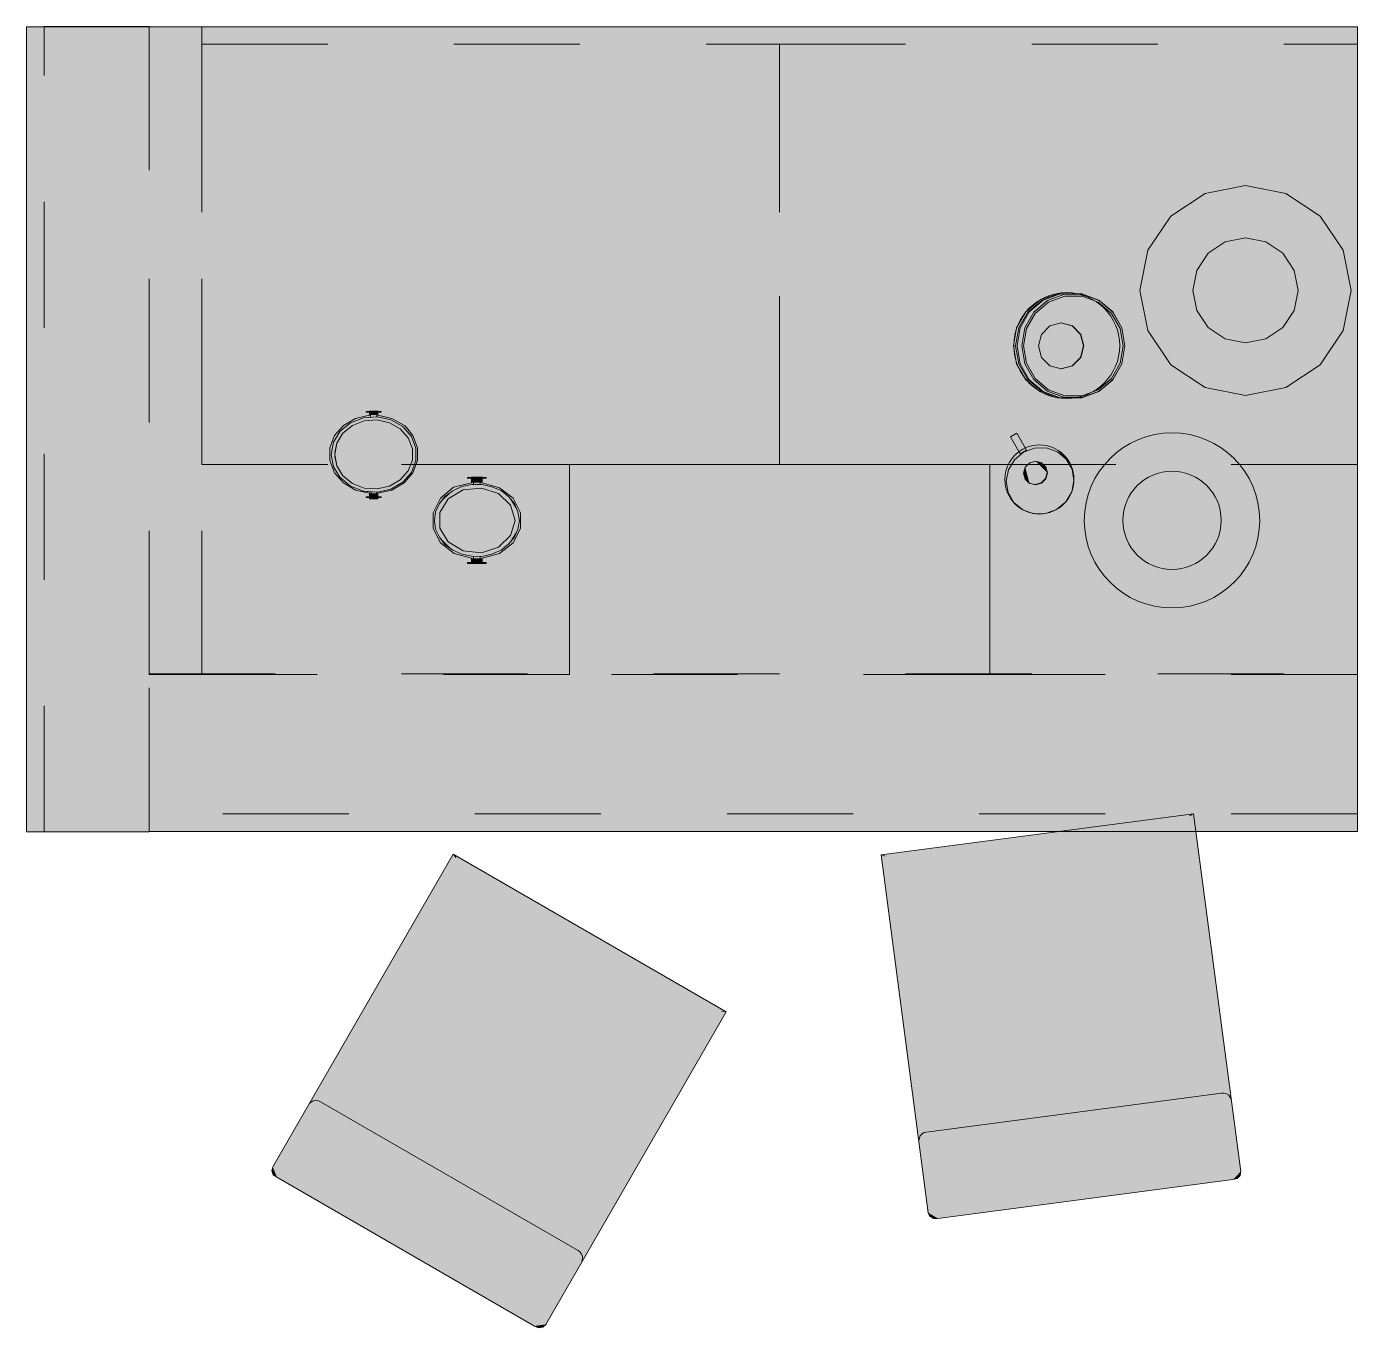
# Model space of a CAD drawing. Header units: inches. Extents: x 99 to 12024, y -5408 to 2559.
# Drawn here: x 9207.8 to 9283.8, y -4541 to -4466.5 of the extents above; entities that cross this region are included whole.
import ezdxf

# ---------------------------------------------------------------- set-up
doc = ezdxf.new("R2010")
doc.units = ezdxf.units.IN
doc.header["$LTSCALE"] = 96
doc.header["$MEASUREMENT"] = 0
doc.linetypes.add('Dot', pattern=[0.15, 0.075, -0.075])
for name, color, linetype, lineweight, true_color in [('Cabinets_  Base', 7, 'Dot', 5, 0xd4b6b5), ('Cabinets_ Countertops', 7, 'Continuous', 5, 0x804040), ('CAD_  Default', 7, 'Continuous', 18, 0x000000), ('Furniture_ Interior', 7, 'Continuous', 25, 0x8080c0)]:
    doc.layers.add(name, color=color, linetype=linetype, lineweight=lineweight, true_color=true_color)

# ---------------------------------------------------------------- blocks, each defined once
blk = doc.blocks.new('Kitchen Items_Dinnerware_Dishes_Salad Server')
at = {"layer": 'Furniture_ Interior', "color": 163, "lineweight": 0, "true_color": 0x8080c0, "transparency": 33554687}
for points in [[(-5.543, 3.704), (-6, 6), (-5.543, 8.296), (-4.243, 10.243), (-2.296, 11.543), (0, 12), (2.296, 11.543), (4.243, 10.243), (5.543, 8.296), (6, 6), (5.543, 3.704), (4.243, 1.757), (2.296, 0.457), (0, 0), (-2.296, 0.457), (-4.243, 1.757)], [(-2.772, 4.852), (-3, 6), (-2.772, 7.148), (-2.121, 8.121), (-1.148, 8.772), (0, 9), (1.148, 8.772), (2.121, 8.121), (2.772, 7.148), (3, 6), (2.772, 4.852), (2.121, 3.879), (1.148, 3.228), (0, 3), (-1.148, 3.228), (-2.121, 3.879)]]:
    blk.add_lwpolyline(points, close=True, dxfattribs=at)
at = {"layer": 'Furniture_ Interior', "color": 7, "lineweight": 0, "true_color": 0xffffff, "transparency": 33554687}
for points in [[(-4.243, 10.243), (-2.296, 11.543), (-4.243, 10.243), (-5.543, 8.296)], [(-5.543, 8.296), (-2.296, 11.543), (-5.543, 8.296), (4.243, 1.757)], [(0, 12), (2.296, 11.543), (0, 12), (-2.296, 11.543)], [(-2.296, 11.543), (2.296, 11.543), (-2.296, 11.543), (4.243, 10.243)], [(-2.296, 11.543), (4.243, 10.243), (-2.296, 11.543), (4.243, 1.757)], [(4.243, 10.243), (5.543, 8.296), (4.243, 10.243), (4.243, 1.757)], [(-3, 6), (-2.121, 8.121), (-3, 6), (0, 9)], [(0, 9), (1.148, 3.228), (0, 9), (-3, 6)], [(-2.121, 8.121), (-1.148, 8.772), (-2.121, 8.121), (0, 9)], [(0, 9), (1.148, 8.772), (0, 9), (2.121, 8.121)], [(2.121, 8.121), (1.148, 3.228), (2.121, 8.121), (0, 9)], [(-6, 6), (-5.543, 8.296), (-6, 6), (-5.543, 3.704)], [(-5.543, 3.704), (-5.543, 8.296), (-5.543, 3.704), (-4.243, 1.757)], [(-4.243, 1.757), (-5.543, 8.296), (-4.243, 1.757), (4.243, 1.757)], [(-3, 6), (-2.772, 7.148), (-3, 6), (-2.121, 8.121)], [(2.772, 4.852), (1.148, 3.228), (2.772, 4.852), (2.121, 8.121)], [(2.121, 8.121), (2.772, 7.148), (2.121, 8.121), (2.772, 4.852)], [(5.543, 8.296), (5.543, 3.704), (5.543, 8.296), (4.243, 1.757)], [(6, 6), (5.543, 3.704), (6, 6), (5.543, 8.296)], [(3, 6), (2.772, 4.852), (3, 6), (2.772, 7.148)], [(-3, 6), (-1.148, 3.228), (-3, 6), (-2.772, 4.852)], [(1.148, 3.228), (-1.148, 3.228), (1.148, 3.228), (-3, 6)], [(-2.772, 4.852), (-1.148, 3.228), (-2.772, 4.852), (-2.121, 3.879)], [(2.121, 3.879), (1.148, 3.228), (2.121, 3.879), (2.772, 4.852)], [(1.148, 3.228), (0, 3), (1.148, 3.228), (-1.148, 3.228)], [(4.243, 1.757), (0, 0), (4.243, 1.757), (-4.243, 1.757)], [(-4.243, 1.757), (0, 0), (-4.243, 1.757), (-2.296, 0.457)], [(2.296, 0.457), (0, 0), (2.296, 0.457), (4.243, 1.757)]]:
    blk.add_solid(points, dxfattribs=at)
blk = doc.blocks.new('Kitchen Items_Glassware_Stacked Cups')
at = {"layer": 'Furniture_ Interior', "color": 163, "lineweight": 0, "true_color": 0x8080c0, "transparency": 33554687}
for points in [[(-1.221, 1.299), (-1.335, 1.966), (-1.221, 2.632), (-0.892, 3.218), (-0.388, 3.653), (0.231, 3.884), (0.889, 3.884), (1.507, 3.653), (2.011, 3.218), (2.34, 2.632), (2.455, 1.966), (2.34, 1.299), (2.011, 0.713), (1.507, 0.278), (0.889, 0.047), (0.231, 0.047), (-0.388, 0.278), (-0.892, 0.713)], [(-0.624, 1.966), (-0.534, 2.309), (-0.29, 2.56), (0.044, 2.652), (0.378, 2.56), (0.623, 2.309), (0.712, 1.966), (0.623, 1.622), (0.378, 1.371), (0.044, 1.279), (-0.29, 1.371), (-0.534, 1.622)], [(-1.351, 2.175), (-1.351, 1.757), (-2.455, 1.757), (-2.455, 2.175)]]:
    blk.add_lwpolyline(points, close=True, dxfattribs=at)
blk.add_lwpolyline([(0.035, 2.65), (0.361, 2.56), (0.605, 2.309), (0.694, 1.966), (0.605, 1.622), (0.361, 1.371), (0.035, 1.281)], dxfattribs=at)
blk.add_circle((0.474, 1.974), 1.974, dxfattribs=at)
at = {"layer": 'Furniture_ Interior', "color": 7, "lineweight": 0, "true_color": 0xffffff, "transparency": 33554687}
for points in [[(0.474, 3.949), (-1.382, 2.65), (-1.501, 1.974), (-1.471, 2.317)], [(0.474, 3.949), (-1.501, 1.974), (-1.382, 1.299), (-1.471, 1.632)], [(0.474, 3.949), (-1.039, 3.244), (-1.382, 2.65), (-1.236, 2.962)], [(0.474, 3.949), (-1.382, 1.299), (-1.039, 0.705), (-1.236, 0.987)], [(0.474, 3.949), (-0.513, 3.684), (-1.039, 3.244), (-0.795, 3.487)], [(0.474, 3.949), (-1.039, 0.705), (-0.513, 0.265), (-0.795, 0.462)], [(0.474, 3.949), (0.131, 3.919), (-0.513, 3.684), (-0.201, 3.83)], [(0.474, 3.949), (-0.513, 0.265), (0.131, 0.03), (-0.201, 0.119)], [(0.231, 3.884), (0.889, 3.884), (0.231, 3.884), (-0.388, 3.653)], [(-0.388, 3.653), (0.889, 3.884), (-0.388, 3.653), (1.507, 3.653)], [(0.474, 3.949), (0.131, 0.03), (0.817, 0.03), (0.474, 0)], [(0.474, 3.949), (0.817, 0.03), (1.461, 0.265), (1.149, 0.119)], [(0.474, 3.949), (1.461, 0.265), (1.986, 0.705), (1.743, 0.462)], [(0.474, 3.949), (1.986, 0.705), (2.329, 1.299), (2.184, 0.987)], [(0.474, 3.949), (2.329, 1.299), (2.448, 1.974), (2.418, 1.632)], [(0.474, 3.949), (2.448, 1.974), (2.329, 2.65), (2.418, 2.317)], [(0.474, 3.949), (2.329, 2.65), (1.986, 3.244), (2.184, 2.962)], [(0.474, 3.949), (1.986, 3.244), (1.461, 3.684), (1.743, 3.487)], [(0.474, 3.949), (1.461, 3.684), (0.817, 3.919), (1.149, 3.83)], [(-1.221, 2.632), (-0.892, 3.218), (-1.221, 2.632), (2.34, 2.632)], [(-0.892, 3.218), (-0.388, 3.653), (-0.892, 3.218), (1.507, 3.653)], [(1.507, 3.653), (2.011, 3.218), (1.507, 3.653), (-0.892, 3.218)], [(-0.892, 3.218), (2.011, 3.218), (-0.892, 3.218), (2.34, 2.632)], [(-1.221, 2.632), (2.455, 1.966), (-1.221, 2.632), (-1.335, 1.966)], [(2.34, 2.632), (2.455, 1.966), (2.34, 2.632), (-1.221, 2.632)], [(-0.534, 2.309), (0.712, 1.966), (-0.534, 2.309), (-0.624, 1.966)], [(-0.29, 2.56), (0.378, 2.56), (-0.29, 2.56), (-0.534, 2.309)], [(-0.534, 2.309), (0.378, 2.56), (-0.534, 2.309), (0.623, 2.309)], [(0.623, 2.309), (0.712, 1.966), (0.623, 2.309), (-0.534, 2.309)], [(0.044, 2.652), (0.378, 2.56), (0.044, 2.652), (-0.29, 2.56)], [(-1.351, 1.757), (-2.455, 1.757), (-1.351, 1.757), (-1.351, 2.175)], [(-1.351, 2.175), (-2.455, 1.757), (-1.351, 2.175), (-2.455, 2.175)], [(-1.335, 1.966), (2.455, 1.966), (-1.335, 1.966), (-1.221, 1.299)], [(-1.221, 1.299), (2.455, 1.966), (-1.221, 1.299), (2.34, 1.299)], [(-0.624, 1.966), (0.712, 1.966), (-0.624, 1.966), (-0.534, 1.622)], [(-0.534, 1.622), (0.712, 1.966), (-0.534, 1.622), (0.623, 1.622)], [(0.623, 1.622), (0.378, 1.371), (0.623, 1.622), (-0.534, 1.622)], [(0.378, 1.371), (-0.29, 1.371), (0.378, 1.371), (-0.534, 1.622)], [(-0.892, 0.713), (-1.221, 1.299), (-0.892, 0.713), (2.34, 1.299)], [(2.34, 1.299), (2.011, 0.713), (2.34, 1.299), (-0.892, 0.713)], [(0.044, 1.279), (-0.29, 1.371), (0.044, 1.279), (0.378, 1.371)], [(-0.892, 0.713), (2.011, 0.713), (-0.892, 0.713), (1.507, 0.278)], [(-0.892, 0.713), (1.507, 0.278), (-0.892, 0.713), (-0.388, 0.278)], [(1.507, 0.278), (0.231, 0.047), (1.507, 0.278), (-0.388, 0.278)], [(0.889, 0.047), (0.231, 0.047), (0.889, 0.047), (1.507, 0.278)]]:
    blk.add_solid(points, dxfattribs=at)
blk = doc.blocks.new('Kitchen Items_Dishes_Bowls_Stacked Bowls')
at = {"layer": 'Furniture_ Interior', "color": 163, "lineweight": 0, "true_color": 0x8080c0, "transparency": 33554687}
for points in [[(3.01, 1.986), (3.188, 3.009), (3.01, 4.033), (3.006, 4.04), (2.49, 4.947), (1.7, 5.62), (0.73, 5.978), (-0.691, 5.978), (-1.677, 5.62), (-2.481, 4.947), (-3.006, 4.038), (-3.188, 3.009), (-3.005, 1.978), (-2.483, 1.074), (-1.677, 0.399), (-0.691, 0.041), (0.73, 0.041), (1.7, 0.399), (2.49, 1.072), (3.006, 1.978), (3.01, 1.986), (2.498, 1.086), (1.713, 0.418), (0.751, 0.063), (-0.274, 0.063), (-1.236, 0.418), (-2.021, 1.086), (-2.533, 1.986), (-2.71, 3.009), (-2.533, 4.033), (-2.021, 4.933), (-1.236, 5.601), (-0.274, 5.956), (0.751, 5.956), (1.713, 5.601), (2.498, 4.933), (3.01, 4.033)], [(-0.582, 0.063), (-0.586, 0.063), (-1.564, 0.418), (-2.362, 1.086), (-2.883, 1.989), (-3.063, 3.009), (-2.883, 4.033), (-2.364, 4.931), (-1.564, 5.601), (-0.586, 5.956), (-0.582, 5.956)], [(-0.522, 0.041), (-1.491, 0.399), (-2.282, 1.072), (-2.798, 1.978), (-2.977, 3.009), (-2.798, 4.04), (-2.282, 4.947), (-1.491, 5.62), (-0.522, 5.978)], [(-0.468, 4.324), (0.176, 4.15), (0.651, 3.668), (0.824, 3.009), (0.651, 2.351), (0.176, 1.869), (-0.468, 1.695)]]:
    blk.add_lwpolyline(points, dxfattribs=at)
for points in [[(-2.438, 2.021), (-2.61, 3.009), (-2.438, 3.998), (-1.944, 4.867), (-1.186, 5.512), (-0.256, 5.856), (0.733, 5.856), (1.663, 5.512), (2.421, 4.867), (2.915, 3.998), (3.087, 3.009), (2.915, 2.021), (2.421, 1.152), (1.663, 0.507), (0.733, 0.163), (-0.256, 0.163), (-1.186, 0.507), (-1.944, 1.152)], [(-1.76, 3.009), (-1.586, 3.668), (-1.111, 4.15), (-0.462, 4.326), (0.186, 4.15), (0.661, 3.668), (0.835, 3.009), (0.661, 2.351), (0.186, 1.869), (-0.462, 1.693), (-1.111, 1.869), (-1.586, 2.351)]]:
    blk.add_lwpolyline(points, close=True, dxfattribs=at)
blk.add_circle((-0.139, 3.026), 3.026, dxfattribs=at)
at = {"layer": 'Furniture_ Interior', "color": 7, "lineweight": 0, "true_color": 0xffffff, "transparency": 33554687}
for points in [[(-0.139, 6.051), (-2.982, 4.06), (-3.164, 3.026), (-3.118, 3.551)], [(-0.139, 6.051), (-3.164, 3.026), (-2.982, 1.991), (-3.118, 2.5)], [(-0.139, 6.051), (-2.456, 4.97), (-2.982, 4.06), (-2.759, 4.538)], [(-0.139, 6.051), (-2.982, 1.991), (-2.456, 1.081), (-2.759, 1.513)], [(-0.139, 6.051), (-1.651, 5.646), (-2.456, 4.97), (-2.083, 5.343)], [(-0.139, 6.051), (-2.456, 1.081), (-1.651, 0.405), (-2.083, 0.708)], [(-1.186, 5.512), (2.421, 4.867), (-1.186, 5.512), (-1.944, 4.867)], [(-0.139, 6.051), (-0.664, 6.005), (-1.651, 5.646), (-1.173, 5.869)], [(-0.139, 6.051), (-1.651, 0.405), (-0.664, 0.046), (-1.173, 0.182)], [(-0.256, 5.856), (0.733, 5.856), (-0.256, 5.856), (-1.186, 5.512)], [(-1.186, 5.512), (0.733, 5.856), (-1.186, 5.512), (1.663, 5.512)], [(1.663, 5.512), (2.421, 4.867), (1.663, 5.512), (-1.186, 5.512)], [(-0.139, 6.051), (-0.664, 0.046), (0.387, 0.046), (-0.139, 0)], [(-0.139, 6.051), (0.387, 0.046), (1.374, 0.405), (0.896, 0.182)], [(-0.139, 6.051), (1.374, 0.405), (2.179, 1.081), (1.806, 0.708)], [(-0.139, 6.051), (2.179, 1.081), (2.704, 1.991), (2.482, 1.513)], [(-0.139, 6.051), (2.704, 1.991), (2.887, 3.026), (2.841, 2.5)], [(-0.139, 6.051), (2.887, 3.026), (2.704, 4.06), (2.841, 3.551)], [(-0.139, 6.051), (2.704, 4.06), (2.179, 4.97), (2.482, 4.538)], [(-0.139, 6.051), (2.179, 4.97), (1.374, 5.646), (1.806, 5.343)], [(-0.139, 6.051), (1.374, 5.646), (0.387, 6.005), (0.896, 5.869)], [(-2.438, 3.998), (-1.944, 4.867), (-2.438, 3.998), (2.915, 3.998)], [(-1.944, 4.867), (2.421, 4.867), (-1.944, 4.867), (2.915, 3.998)], [(-2.61, 3.009), (-2.438, 3.998), (-2.61, 3.009), (2.915, 3.998)], [(-2.61, 3.009), (2.915, 3.998), (-2.61, 3.009), (3.087, 3.009)], [(-1.586, 3.668), (-1.111, 4.15), (-1.586, 3.668), (0.661, 3.668)], [(-0.462, 4.326), (0.186, 4.15), (-0.462, 4.326), (-1.111, 4.15)], [(-1.111, 4.15), (0.186, 4.15), (-1.111, 4.15), (0.661, 3.668)], [(-1.586, 3.668), (0.835, 3.009), (-1.586, 3.668), (-1.76, 3.009)], [(0.661, 3.668), (0.835, 3.009), (0.661, 3.668), (-1.586, 3.668)], [(3.087, 3.009), (2.915, 2.021), (3.087, 3.009), (-2.61, 3.009)], [(-2.61, 3.009), (2.915, 2.021), (-2.61, 3.009), (-2.438, 2.021)], [(-1.76, 3.009), (0.835, 3.009), (-1.76, 3.009), (-1.586, 2.351)], [(-1.586, 2.351), (0.835, 3.009), (-1.586, 2.351), (0.661, 2.351)], [(-1.586, 2.351), (0.661, 2.351), (-1.586, 2.351), (-1.111, 1.869)], [(0.661, 2.351), (0.186, 1.869), (0.661, 2.351), (-1.111, 1.869)], [(-2.438, 2.021), (2.915, 2.021), (-2.438, 2.021), (-1.944, 1.152)], [(2.915, 2.021), (2.421, 1.152), (2.915, 2.021), (-1.944, 1.152)], [(-0.462, 1.693), (-1.111, 1.869), (-0.462, 1.693), (0.186, 1.869)], [(2.421, 1.152), (-1.186, 0.507), (2.421, 1.152), (-1.944, 1.152)], [(1.663, 0.507), (-1.186, 0.507), (1.663, 0.507), (2.421, 1.152)], [(-0.256, 0.163), (-1.186, 0.507), (-0.256, 0.163), (0.733, 0.163)], [(0.733, 0.163), (-1.186, 0.507), (0.733, 0.163), (1.663, 0.507)]]:
    blk.add_solid(points, dxfattribs=at)
blk = doc.blocks.new('Kitchen Items_Dishes_Plates_Stacked Plates')
at = {"layer": 'Furniture_ Interior', "color": 163, "lineweight": 0, "true_color": 0x8080c0, "transparency": 33554687}
for radius in [5, 2.805]:
    blk.add_circle((0, 5), radius, dxfattribs=at)
at = {"layer": 'Furniture_ Interior', "color": 7, "lineweight": 0, "true_color": 0xffffff, "transparency": 33554687}
for points in [[(0, 10), (-4.698, 6.71), (-5, 5), (-4.924, 5.868)], [(0, 10), (-5, 5), (-4.698, 3.29), (-4.924, 4.132)], [(0, 10), (-3.83, 8.214), (-4.698, 6.71), (-4.33, 7.5)], [(0, 10), (-4.698, 3.29), (-3.83, 1.786), (-4.33, 2.5)], [(0, 10), (-2.5, 9.33), (-3.83, 8.214), (-3.214, 8.83)], [(0, 10), (-3.83, 1.786), (-2.5, 0.67), (-3.214, 1.17)], [(0, 10), (-0.868, 9.924), (-2.5, 9.33), (-1.71, 9.698)], [(0, 10), (-2.5, 0.67), (-0.868, 0.076), (-1.71, 0.302)], [(0, 10), (-0.868, 0.076), (0.868, 0.076), (0, 0)], [(0, 10), (0.868, 0.076), (2.5, 0.67), (1.71, 0.302)], [(0, 10), (2.5, 0.67), (3.83, 1.786), (3.214, 1.17)], [(0, 10), (3.83, 1.786), (4.698, 3.29), (4.33, 2.5)], [(0, 10), (4.698, 3.29), (5, 5), (4.924, 4.132)], [(0, 10), (5, 5), (4.698, 6.71), (4.924, 5.868)], [(0, 10), (4.698, 6.71), (3.83, 8.214), (4.33, 7.5)], [(0, 10), (3.83, 8.214), (2.5, 9.33), (3.214, 8.83)], [(0, 10), (2.5, 9.33), (0.868, 9.924), (1.71, 9.698)]]:
    blk.add_solid(points, dxfattribs=at)
blk = doc.blocks.new('Kitchen Items_Canisters_Vacuum Canister (short)')
at = {"layer": 'Furniture_ Interior', "color": 163, "lineweight": 0, "true_color": 0x8080c0, "transparency": 33554687}
for p, q in [((-2.266, 3.043), (-2.15, 3.703)), ((-2.15, 2.178), (-2.266, 2.837))]:
    blk.add_line(p, q, dxfattribs=at)
for points in [[(-0.25, 0), (-0.25, 0.364), (-1.068, 0.583), (-1.774, 1.054), (-2.29, 1.728), (-2.562, 2.532), (-2.562, 3.382), (-2.29, 4.187), (-1.774, 4.861), (-1.068, 5.332), (-0.25, 5.55), (-0.25, 5.813), (0.25, 5.813), (0.25, 5.55), (1.068, 5.332), (1.839, 4.826), (2.29, 4.187), (2.562, 3.382), (2.562, 2.532), (2.29, 1.728), (1.774, 1.054), (1.068, 0.583), (0.25, 0.364), (0.25, 0.001)], [(-0.25, 5.793), (-0.25, 5.74), (-0.434, 5.74), (-0.434, 5.793)], [(0.434, 5.792), (0.434, 5.74), (0.25, 5.74), (0.25, 5.792)], [(-1.964, 1.402), (-2.355, 2.127), (-2.491, 2.94), (-2.355, 3.754), (-1.964, 4.479), (-1.359, 5.038), (-0.606, 5.369), (0.213, 5.437), (1.01, 5.234), (1.698, 4.783), (2.203, 4.133), (2.47, 3.353), (2.47, 2.528), (2.203, 1.748), (1.698, 1.097), (1.01, 0.646), (0.213, 0.444), (-0.606, 0.512), (-1.359, 0.843)], [(-1.8, 1.53), (-2.159, 2.195), (-2.283, 2.94), (-2.159, 3.686), (-1.8, 4.351), (-1.245, 4.863), (-0.555, 5.167), (0.196, 5.229), (0.926, 5.043), (1.557, 4.63), (2.02, 4.033), (2.265, 3.318), (2.265, 2.562), (2.02, 1.847), (1.557, 1.251), (0.926, 0.837), (0.196, 0.652), (-0.555, 0.714), (-1.245, 1.018)], [(-0.25, 0.138), (-0.25, 0.088), (-0.441, 0.088), (-0.441, 0.138)], [(0.157, 0.44), (0.186, 0.446)], [(0.44, 0.139), (0.44, 0.09), (0.25, 0.09), (0.25, 0.139)]]:
    blk.add_lwpolyline(points, close=True, dxfattribs=at)
for points in [[(-0.189, 5.403), (-0.189, 5.716), (0.187, 5.716), (0.187, 5.435)], [(-0.398, 0.495), (-0.143, 0.44), (-0.143, 0.135), (0.157, 0.135), (0.157, 0.44)]]:
    blk.add_lwpolyline(points, dxfattribs=at)
at = {"layer": 'Furniture_ Interior', "color": 7, "lineweight": 0, "true_color": 0xffffff, "transparency": 33554687}
for points in [[(-1.068, 5.332), (-0.25, 5.55), (-1.068, 5.332), (1.068, 5.332)], [(-0.25, 5.74), (-0.434, 5.74), (-0.25, 5.74), (-0.25, 5.793)], [(-0.25, 5.793), (-0.434, 5.74), (-0.25, 5.793), (-0.434, 5.793)], [(-0.25, 5.55), (-0.25, 5.813), (-0.25, 5.55), (0.25, 5.813)], [(-0.25, 5.55), (0.25, 5.813), (-0.25, 5.55), (0.25, 5.55)], [(-0.25, 5.55), (0.25, 5.55), (-0.25, 5.55), (1.068, 5.332)], [(0.25, 5.792), (0.434, 5.792), (0.25, 5.792), (0.434, 5.74)], [(0.25, 5.792), (0.434, 5.74), (0.25, 5.792), (0.25, 5.74)], [(-1.774, 4.861), (2.29, 4.187), (-1.774, 4.861), (-2.29, 4.187)], [(-1.964, 4.479), (-1.359, 5.038), (-1.964, 4.479), (1.698, 4.783)], [(1.698, 4.783), (2.203, 4.133), (1.698, 4.783), (-1.964, 4.479)], [(-1.8, 4.351), (-1.245, 4.863), (-1.8, 4.351), (1.557, 4.63)], [(-1.774, 4.861), (-1.068, 5.332), (-1.774, 4.861), (1.068, 5.332)], [(1.068, 5.332), (2.29, 4.187), (1.068, 5.332), (-1.774, 4.861)], [(-0.606, 5.369), (1.01, 5.234), (-0.606, 5.369), (-1.359, 5.038)], [(-1.359, 5.038), (1.01, 5.234), (-1.359, 5.038), (1.698, 4.783)], [(-0.555, 5.167), (0.926, 5.043), (-0.555, 5.167), (-1.245, 4.863)], [(-1.245, 4.863), (0.926, 5.043), (-1.245, 4.863), (1.557, 4.63)], [(0.213, 5.437), (1.01, 5.234), (0.213, 5.437), (-0.606, 5.369)], [(0.196, 5.229), (0.926, 5.043), (0.196, 5.229), (-0.555, 5.167)], [(1.839, 4.826), (2.29, 4.187), (1.839, 4.826), (1.068, 5.332)], [(-2.562, 3.382), (-2.29, 4.187), (-2.562, 3.382), (2.29, 4.187)], [(-2.562, 3.382), (2.29, 4.187), (-2.562, 3.382), (2.562, 3.382)], [(-1.964, 4.479), (2.203, 4.133), (-1.964, 4.479), (-2.355, 3.754)], [(2.203, 4.133), (2.47, 3.353), (2.203, 4.133), (-2.355, 3.754)], [(-1.8, 4.351), (2.02, 4.033), (-1.8, 4.351), (-2.159, 3.686)], [(2.02, 4.033), (2.265, 3.318), (2.02, 4.033), (-2.159, 3.686)], [(1.557, 4.63), (2.02, 4.033), (1.557, 4.63), (-1.8, 4.351)], [(-2.562, 2.532), (-2.562, 3.382), (-2.562, 2.532), (2.562, 3.382)], [(2.562, 3.382), (2.562, 2.532), (2.562, 3.382), (-2.562, 2.532)], [(-2.355, 3.754), (2.47, 3.353), (-2.355, 3.754), (-2.491, 2.94)], [(-2.491, 2.94), (2.47, 3.353), (-2.491, 2.94), (2.47, 2.528)], [(-2.159, 3.686), (2.265, 3.318), (-2.159, 3.686), (-2.283, 2.94)], [(-2.283, 2.94), (2.265, 3.318), (-2.283, 2.94), (2.265, 2.562)], [(-2.562, 2.532), (2.562, 2.532), (-2.562, 2.532), (2.29, 1.728)], [(-2.29, 1.728), (-2.562, 2.532), (-2.29, 1.728), (2.29, 1.728)], [(-2.355, 2.127), (-2.491, 2.94), (-2.355, 2.127), (2.47, 2.528)], [(-2.355, 2.127), (2.47, 2.528), (-2.355, 2.127), (2.203, 1.748)], [(-2.159, 2.195), (-2.283, 2.94), (-2.159, 2.195), (2.265, 2.562)], [(2.265, 2.562), (2.02, 1.847), (2.265, 2.562), (-2.159, 2.195)], [(-1.964, 1.402), (-2.355, 2.127), (-1.964, 1.402), (2.203, 1.748)], [(2.29, 1.728), (1.774, 1.054), (2.29, 1.728), (-2.29, 1.728)], [(-2.29, 1.728), (1.774, 1.054), (-2.29, 1.728), (-1.774, 1.054)], [(-2.159, 2.195), (2.02, 1.847), (-2.159, 2.195), (-1.8, 1.53)], [(2.203, 1.748), (1.698, 1.097), (2.203, 1.748), (-1.964, 1.402)], [(-1.8, 1.53), (2.02, 1.847), (-1.8, 1.53), (1.557, 1.251)], [(-1.964, 1.402), (1.698, 1.097), (-1.964, 1.402), (-1.359, 0.843)], [(-1.245, 1.018), (-1.8, 1.53), (-1.245, 1.018), (1.557, 1.251)], [(1.774, 1.054), (1.068, 0.583), (1.774, 1.054), (-1.774, 1.054)], [(-1.774, 1.054), (1.068, 0.583), (-1.774, 1.054), (-1.068, 0.583)], [(-1.359, 0.843), (1.698, 1.097), (-1.359, 0.843), (1.01, 0.646)], [(1.01, 0.646), (-0.606, 0.512), (1.01, 0.646), (-1.359, 0.843)], [(-1.245, 1.018), (1.557, 1.251), (-1.245, 1.018), (0.926, 0.837)], [(0.926, 0.837), (-0.555, 0.714), (0.926, 0.837), (-1.245, 1.018)], [(0.196, 0.652), (-0.555, 0.714), (0.196, 0.652), (0.926, 0.837)], [(-1.068, 0.583), (1.068, 0.583), (-1.068, 0.583), (-0.25, 0.364)], [(0.213, 0.444), (-0.606, 0.512), (0.213, 0.444), (1.01, 0.646)], [(-0.441, 0.138), (-0.25, 0.138), (-0.441, 0.138), (-0.25, 0.088)], [(-0.441, 0.138), (-0.25, 0.088), (-0.441, 0.138), (-0.441, 0.088)], [(1.068, 0.583), (0.25, 0.364), (1.068, 0.583), (-0.25, 0.364)], [(0.25, 0.001), (-0.25, 0), (0.25, 0.001), (-0.25, 0.364)], [(-0.25, 0.364), (0.25, 0.364), (-0.25, 0.364), (0.25, 0.001)], [(0.25, 0.139), (0.44, 0.139), (0.25, 0.139), (0.44, 0.09)], [(0.25, 0.139), (0.44, 0.09), (0.25, 0.139), (0.25, 0.09)]]:
    blk.add_solid(points, dxfattribs=at)
blk = doc.blocks.new('Kitchen Items_Canisters_Vacuum Canister (tall)')
at = {"layer": 'Furniture_ Interior', "color": 163, "lineweight": 0, "true_color": 0x8080c0, "transparency": 33554687}
for points in [[(-0.248, 0), (-0.248, 0.297), (-1.073, 0.571), (-1.713, 1.158), (-2.062, 1.954), (-2.062, 2.823), (-1.713, 3.619), (-1.103, 4.24), (-0.251, 4.485), (-0.251, 4.782), (0.251, 4.782), (0.251, 4.485), (1.073, 4.206), (1.713, 3.619), (2.062, 2.823), (2.062, 1.954), (1.713, 1.158), (1.073, 0.571), (0.258, 0.296), (0.258, 0.001)], [(-1.763, 1.469), (-1.947, 1.915), (-1.991, 2.396), (-1.947, 2.876), (-1.763, 3.323), (-1.501, 3.728), (-1.131, 4.037), (-0.711, 4.274), (-0.24, 4.376), (0.241, 4.39), (0.706, 4.26), (1.139, 4.049), (1.49, 3.718), (1.775, 3.329), (1.933, 2.873), (2.005, 2.396), (1.933, 1.918), (1.775, 1.462), (1.49, 1.073), (1.139, 0.742), (0.706, 0.531), (0.241, 0.401), (-0.24, 0.416), (-0.711, 0.517), (-1.131, 0.754), (-1.501, 1.063)], [(-0.251, 4.777), (-0.251, 4.726), (-0.439, 4.726), (-0.439, 4.777)], [(0.435, 4.777), (0.435, 4.727), (0.251, 4.727), (0.251, 4.777)], [(-1.747, 1.964), (-1.747, 2.827), (-1.347, 3.591), (-0.638, 4.081), (0.217, 4.185), (1.022, 3.879), (1.593, 3.233), (1.799, 2.396), (1.593, 1.558), (1.022, 0.912), (0.217, 0.606), (-0.638, 0.71), (-1.347, 1.2)], [(-0.248, 0.064), (-0.248, 0.014), (-0.438, 0.014), (-0.438, 0.064)], [(0.15, 0.39), (0.192, 0.403)], [(0.435, 0.064), (0.435, 0.014), (0.257, 0.014), (0.257, 0.064)]]:
    blk.add_lwpolyline(points, close=True, dxfattribs=at)
for points in [[(0.192, 4.389), (0.15, 4.401), (0.15, 4.732), (-0.151, 4.732), (-0.151, 4.401), (-0.226, 4.379)], [(-0.226, 0.413), (-0.151, 0.39), (-0.151, 0.059), (0.15, 0.059), (0.15, 0.39)]]:
    blk.add_lwpolyline(points, dxfattribs=at)
at = {"layer": 'Furniture_ Interior', "color": 7, "lineweight": 0, "true_color": 0xffffff, "transparency": 33554687}
for points in [[(-1.103, 4.24), (-0.251, 4.485), (-1.103, 4.24), (-1.713, 3.619)], [(-0.251, 4.485), (1.073, 4.206), (-0.251, 4.485), (-1.713, 3.619)], [(-0.251, 4.726), (-0.439, 4.726), (-0.251, 4.726), (-0.251, 4.777)], [(-0.251, 4.777), (-0.439, 4.726), (-0.251, 4.777), (-0.439, 4.777)], [(-0.251, 4.485), (-0.251, 4.782), (-0.251, 4.485), (0.251, 4.782)], [(0.251, 4.782), (0.251, 4.485), (0.251, 4.782), (-0.251, 4.485)], [(0.251, 4.485), (1.073, 4.206), (0.251, 4.485), (-0.251, 4.485)], [(0.241, 4.39), (0.706, 4.26), (0.241, 4.39), (-0.24, 4.376)], [(0.435, 4.727), (0.251, 4.727), (0.435, 4.727), (0.435, 4.777)], [(0.435, 4.777), (0.251, 4.727), (0.435, 4.777), (0.251, 4.777)], [(-1.763, 3.323), (-1.501, 3.728), (-1.763, 3.323), (-1.131, 4.037)], [(-1.763, 3.323), (-1.131, 4.037), (-1.763, 3.323), (1.49, 3.718)], [(1.073, 4.206), (1.713, 3.619), (1.073, 4.206), (-1.713, 3.619)], [(-0.638, 4.081), (1.022, 3.879), (-0.638, 4.081), (-1.347, 3.591)], [(-1.347, 3.591), (1.022, 3.879), (-1.347, 3.591), (1.593, 3.233)], [(-0.711, 4.274), (-0.24, 4.376), (-0.711, 4.274), (-1.131, 4.037)], [(-0.24, 4.376), (0.706, 4.26), (-0.24, 4.376), (-1.131, 4.037)], [(-1.131, 4.037), (0.706, 4.26), (-1.131, 4.037), (1.49, 3.718)], [(0.217, 4.185), (1.022, 3.879), (0.217, 4.185), (-0.638, 4.081)], [(1.139, 4.049), (1.49, 3.718), (1.139, 4.049), (0.706, 4.26)], [(-1.713, 3.619), (1.713, 3.619), (-1.713, 3.619), (-2.062, 2.823)], [(-2.062, 2.823), (1.713, 3.619), (-2.062, 2.823), (2.062, 2.823)], [(-1.947, 2.876), (-1.763, 3.323), (-1.947, 2.876), (-1.991, 2.396)], [(-1.763, 3.323), (1.933, 2.873), (-1.763, 3.323), (-1.991, 2.396)], [(1.49, 3.718), (1.933, 2.873), (1.49, 3.718), (-1.763, 3.323)], [(-1.747, 2.827), (-1.347, 3.591), (-1.747, 2.827), (1.593, 3.233)], [(1.593, 3.233), (1.799, 2.396), (1.593, 3.233), (-1.747, 2.827)], [(1.775, 3.329), (1.933, 2.873), (1.775, 3.329), (1.49, 3.718)], [(-0.248, 0.297), (-2.062, 1.954), (-0.248, 0.297), (-2.062, 2.823)], [(-0.248, 0.297), (-2.062, 2.823), (-0.248, 0.297), (2.062, 2.823)], [(-1.991, 2.396), (1.933, 2.873), (-1.991, 2.396), (1.933, 1.918)], [(-1.747, 2.827), (1.799, 2.396), (-1.747, 2.827), (-1.747, 1.964)], [(-0.248, 0.297), (2.062, 2.823), (-0.248, 0.297), (2.062, 1.954)], [(2.005, 2.396), (1.933, 1.918), (2.005, 2.396), (1.933, 2.873)], [(-1.713, 1.158), (-2.062, 1.954), (-1.713, 1.158), (-0.248, 0.297)], [(-1.947, 1.915), (-1.991, 2.396), (-1.947, 1.915), (-1.763, 1.469)], [(-1.763, 1.469), (-1.991, 2.396), (-1.763, 1.469), (1.933, 1.918)], [(1.933, 1.918), (1.49, 1.073), (1.933, 1.918), (-1.763, 1.469)], [(-1.747, 1.964), (1.799, 2.396), (-1.747, 1.964), (1.593, 1.558)], [(-1.347, 1.2), (-1.747, 1.964), (-1.347, 1.2), (1.593, 1.558)], [(2.062, 1.954), (1.713, 1.158), (2.062, 1.954), (-0.248, 0.297)], [(1.775, 1.462), (1.49, 1.073), (1.775, 1.462), (1.933, 1.918)], [(1.49, 1.073), (-1.131, 0.754), (1.49, 1.073), (-1.763, 1.469)], [(-1.501, 1.063), (-1.763, 1.469), (-1.501, 1.063), (-1.131, 0.754)], [(1.593, 1.558), (1.022, 0.912), (1.593, 1.558), (-1.347, 1.2)], [(-0.248, 0.297), (-1.073, 0.571), (-0.248, 0.297), (-1.713, 1.158)], [(1.022, 0.912), (-0.638, 0.71), (1.022, 0.912), (-1.347, 1.2)], [(0.706, 0.531), (-1.131, 0.754), (0.706, 0.531), (1.49, 1.073)], [(0.706, 0.531), (-0.24, 0.416), (0.706, 0.531), (-1.131, 0.754)], [(-0.24, 0.416), (-0.711, 0.517), (-0.24, 0.416), (-1.131, 0.754)], [(0.217, 0.606), (-0.638, 0.71), (0.217, 0.606), (1.022, 0.912)], [(1.713, 1.158), (0.258, 0.296), (1.713, 1.158), (-0.248, 0.297)], [(1.073, 0.571), (0.258, 0.296), (1.073, 0.571), (1.713, 1.158)], [(1.49, 1.073), (1.139, 0.742), (1.49, 1.073), (0.706, 0.531)], [(-0.438, 0.064), (-0.248, 0.064), (-0.438, 0.064), (-0.248, 0.014)], [(-0.248, 0.014), (-0.438, 0.014), (-0.248, 0.014), (-0.438, 0.064)], [(0.258, 0.001), (-0.248, 0), (0.258, 0.001), (-0.248, 0.297)], [(-0.248, 0.297), (0.258, 0.296), (-0.248, 0.297), (0.258, 0.001)], [(0.706, 0.531), (0.241, 0.401), (0.706, 0.531), (-0.24, 0.416)], [(0.435, 0.014), (0.257, 0.014), (0.435, 0.014), (0.435, 0.064)], [(0.435, 0.064), (0.257, 0.014), (0.435, 0.064), (0.257, 0.064)]]:
    blk.add_solid(points, dxfattribs=at)
blk = doc.blocks.new('Seating_Stools_Slipper Stool')
at = {"layer": 'Furniture_ Interior', "color": 163, "lineweight": 0, "true_color": 0x8080c0, "transparency": 33554687}
blk.add_lwpolyline([(-9, 24.405), (-8.933, 24.665), (-8.75, 24.848), (-8.5, 24.875), (8.5, 24.875), (8.75, 24.848), (8.933, 24.665), (9, 24.405), (9, 0), (-9, 0)], close=True, dxfattribs=at)
for points in [[(-9, 19.468), (-8.89, 19.185), (-8.734, 19.047), (-8.625, 19.002), (-8.5, 18.985), (8.5, 18.985), (8.625, 19.002), (8.734, 19.047), (8.89, 19.185), (9, 19.468)], [(-8.779, 0.116), (-8.897, 0.033), (-8.98, 0)], [(8.98, 0), (8.897, 0.033), (8.779, 0.116)]]:
    blk.add_lwpolyline(points, dxfattribs=at)
at = {"layer": 'Furniture_ Interior', "color": 7, "lineweight": 0, "true_color": 0xffffff, "transparency": 33554687}
for points in [[(-9, 24.405), (-8.933, 24.665), (-9, 24.405), (-8.5, 24.875)], [(-8.5, 24.875), (8.5, 24.875), (-8.5, 24.875), (-9, 24.405)], [(-9, 24.405), (8.5, 24.875), (-9, 24.405), (9, 24.405)], [(9, 24.405), (9, 0), (9, 24.405), (-9, 24.405)], [(-9, 24.405), (9, 0), (-9, 24.405), (-9, 0)], [(-8.933, 24.665), (-8.75, 24.848), (-8.933, 24.665), (-8.5, 24.875)], [(8.75, 24.848), (8.933, 24.665), (8.75, 24.848), (8.5, 24.875)], [(8.5, 24.875), (8.933, 24.665), (8.5, 24.875), (9, 24.405)]]:
    blk.add_solid(points, dxfattribs=at)

msp = doc.modelspace()

# ---------------------------------------------------------------- linework, layer by layer
at = {"layer": 'Cabinets_  Base', "transparency": 33554687}
for p, q in [((9208.756, -4466.512), (9214.756, -4466.512)), ((9208.756, -4512.512), (9208.756, -4466.512)), ((9214.756, -4466.512), (9214.756, -4503.484)), ((9214.756, -4466.512), (9214.756, -4512.512)), ((9214.756, -4466.516), (9217.756, -4466.516)), ((9214.756, -4503.516), (9214.756, -4466.516)), ((9217.756, -4466.516), (9217.756, -4491.516)), ((9217.756, -4466.516), (9217.756, -4503.516)), ((9217.756, -4491.516), (9217.756, -4467.516)), ((9217.756, -4467.516), (9250.756, -4467.516)), ((9250.756, -4467.516), (9250.756, -4491.516)), ((9250.756, -4467.516), (9283.756, -4467.516)), ((9250.756, -4491.516), (9250.756, -4467.516)), ((9283.756, -4467.516), (9283.756, -4491.516)), ((9250.756, -4491.516), (9217.756, -4491.516)), ((9238.756, -4491.516), (9217.756, -4491.516)), ((9217.756, -4491.516), (9238.756, -4491.516)), ((9217.756, -4503.516), (9217.756, -4491.516)), ((9238.756, -4503.516), (9238.756, -4491.516)), ((9238.756, -4491.516), (9262.756, -4491.516)), ((9238.756, -4491.516), (9238.756, -4503.516)), ((9250.756, -4491.516), (9262.756, -4491.516)), ((9283.756, -4491.516), (9250.756, -4491.516)), ((9262.756, -4491.516), (9250.756, -4491.516)), ((9262.756, -4491.516), (9262.756, -4503.516)), ((9262.756, -4503.516), (9262.756, -4491.516)), ((9262.756, -4491.516), (9283.756, -4491.516)), ((9283.756, -4491.516), (9283.756, -4503.516)), ((9214.756, -4503.484), (9283.756, -4503.484)), ((9214.756, -4511.484), (9214.756, -4503.484)), ((9217.756, -4503.516), (9214.756, -4503.516)), ((9238.756, -4503.516), (9217.756, -4503.516)), ((9262.756, -4503.516), (9238.756, -4503.516)), ((9283.756, -4503.516), (9262.756, -4503.516)), ((9283.756, -4503.484), (9283.756, -4511.484)), ((9214.756, -4511.484), (9214.756, -4512.512)), ((9283.756, -4511.484), (9214.756, -4511.484)), ((9214.756, -4512.512), (9208.756, -4512.512))]:
    msp.add_line(p, q, dxfattribs=at)
for points in [[(9214.756, -4466.512), (9214.756, -4512.512), (9208.756, -4512.512), (9208.756, -4466.512)], [(9217.756, -4466.516), (9217.756, -4503.516), (9214.756, -4503.516), (9214.756, -4466.516)], [(9250.756, -4491.516), (9217.756, -4491.516), (9217.756, -4467.516), (9250.756, -4467.516)], [(9283.756, -4491.516), (9250.756, -4491.516), (9250.756, -4467.516), (9283.756, -4467.516)], [(9217.756, -4491.516), (9238.756, -4491.516), (9238.756, -4503.516), (9217.756, -4503.516)], [(9238.756, -4491.516), (9262.756, -4491.516), (9262.756, -4503.516), (9238.756, -4503.516)], [(9262.756, -4491.516), (9283.756, -4491.516), (9283.756, -4503.516), (9262.756, -4503.516)], [(9214.756, -4503.484), (9283.756, -4503.484), (9283.756, -4511.484), (9214.756, -4511.484)]]:
    msp.add_lwpolyline(points, close=True, dxfattribs=at)
at = {"layer": 'Cabinets_  Base', "color": 252, "true_color": 0x949494, "transparency": 33554623}
for points in [[(9208.756, -4466.512), (9214.756, -4466.512), (9208.756, -4466.512), (9214.756, -4512.512)], [(9208.756, -4466.512), (9214.756, -4512.512), (9208.756, -4466.512), (9208.756, -4512.512)], [(9217.756, -4503.516), (9214.756, -4503.516), (9217.756, -4503.516), (9217.756, -4466.516)], [(9217.756, -4466.516), (9214.756, -4503.516), (9217.756, -4466.516), (9214.756, -4466.516)], [(9250.756, -4467.516), (9250.756, -4491.516), (9250.756, -4467.516), (9217.756, -4491.516)], [(9250.756, -4467.516), (9217.756, -4491.516), (9250.756, -4467.516), (9217.756, -4467.516)], [(9283.756, -4467.516), (9283.756, -4491.516), (9283.756, -4467.516), (9250.756, -4491.516)], [(9283.756, -4467.516), (9250.756, -4491.516), (9283.756, -4467.516), (9250.756, -4467.516)], [(9217.756, -4503.516), (9217.756, -4491.516), (9217.756, -4503.516), (9238.756, -4491.516)], [(9238.756, -4491.516), (9238.756, -4503.516), (9238.756, -4491.516), (9217.756, -4503.516)], [(9238.756, -4503.516), (9238.756, -4491.516), (9238.756, -4503.516), (9262.756, -4491.516)], [(9262.756, -4491.516), (9262.756, -4503.516), (9262.756, -4491.516), (9238.756, -4503.516)], [(9262.756, -4503.516), (9262.756, -4491.516), (9262.756, -4503.516), (9283.756, -4491.516)], [(9283.756, -4491.516), (9283.756, -4503.516), (9283.756, -4491.516), (9262.756, -4503.516)], [(9214.756, -4511.484), (9214.756, -4503.484), (9214.756, -4511.484), (9283.756, -4503.484)], [(9283.756, -4503.484), (9283.756, -4511.484), (9283.756, -4503.484), (9214.756, -4511.484)]]:
    msp.add_solid(points, dxfattribs=at)
at = {"layer": 'Cabinets_ Countertops', "transparency": 33554687}
msp.add_lwpolyline([(9283.756, -4466.516), (9283.756, -4512.484), (9214.756, -4512.484), (9214.756, -4512.512), (9207.756, -4512.512), (9207.756, -4466.516)], close=True, dxfattribs=at)
at = {"layer": 'CAD_  Default', "transparency": 33554687}
msp.add_lwpolyline([(9283.756, -4466.516), (9283.756, -4512.484), (9214.756, -4512.484), (9214.756, -4512.512), (9207.756, -4512.512), (9207.756, -4466.516)], close=True, dxfattribs=at)
at = {"layer": 'CAD_  Default', "color": 252, "true_color": 0x949494, "transparency": 33554623}
for points in [[(9283.756, -4466.516), (9214.756, -4512.484), (9283.756, -4466.516), (9207.756, -4466.516)], [(9207.756, -4466.516), (9214.756, -4512.484), (9207.756, -4466.516), (9207.756, -4512.512)], [(9283.756, -4512.484), (9214.756, -4512.484), (9283.756, -4512.484), (9283.756, -4466.516)], [(9214.756, -4512.484), (9214.756, -4512.512), (9214.756, -4512.484), (9207.756, -4512.512)]]:
    msp.add_solid(points, dxfattribs=at)

# ---------------------------------------------------------------- block references
at = {"layer": 'Furniture_ Interior', "transparency": 33554687, "xscale": 1.005207061767578, "rotation": 179.9999999999999}
msp.add_blockref('Kitchen Items_Dinnerware_Dishes_Salad Server', (9277.365, -4475.582), dxfattribs=at)
at = {"layer": 'Furniture_ Interior', "transparency": 33554687}
msp.add_blockref('Kitchen Items_Dishes_Bowls_Stacked Bowls', (9267.296, -4487.76), dxfattribs=at)
for name, p, xscale, yscale in [('Kitchen Items_Canisters_Vacuum Canister (short)', (9227.578, -4493.484), 0.9756097793579102, 0.861937403678894), ('Kitchen Items_Canisters_Vacuum Canister (tall)', (9233.468, -4497.187), 1.212121248245239, 1.031254172325134)]:
    msp.add_blockref(name, p, dxfattribs=dict(at, xscale=xscale, yscale=yscale))
at = {"layer": 'Furniture_ Interior', "transparency": 33554687, "rotation": 299.9999999999997}
msp.add_blockref('Kitchen Items_Glassware_Stacked Cups', (9263.651, -4492.955), dxfattribs=at)
at = {"layer": 'Furniture_ Interior', "transparency": 33554687, "xscale": 1.001776576042175}
msp.add_blockref('Kitchen Items_Dishes_Plates_Stacked Plates', (9273.17, -4499.715), dxfattribs=at)
at = {"layer": 'Furniture_ Interior', "transparency": 33554687, "yscale": 0.8447450399398804}
for p, rotation in [((9265.478, -4512.646), 187.4999999999999), ((9239.915, -4518.285), 149.9999999999999)]:
    msp.add_blockref('Seating_Stools_Slipper Stool', p, dxfattribs=dict(at, rotation=rotation))

doc.saveas('drawing.dxf')
